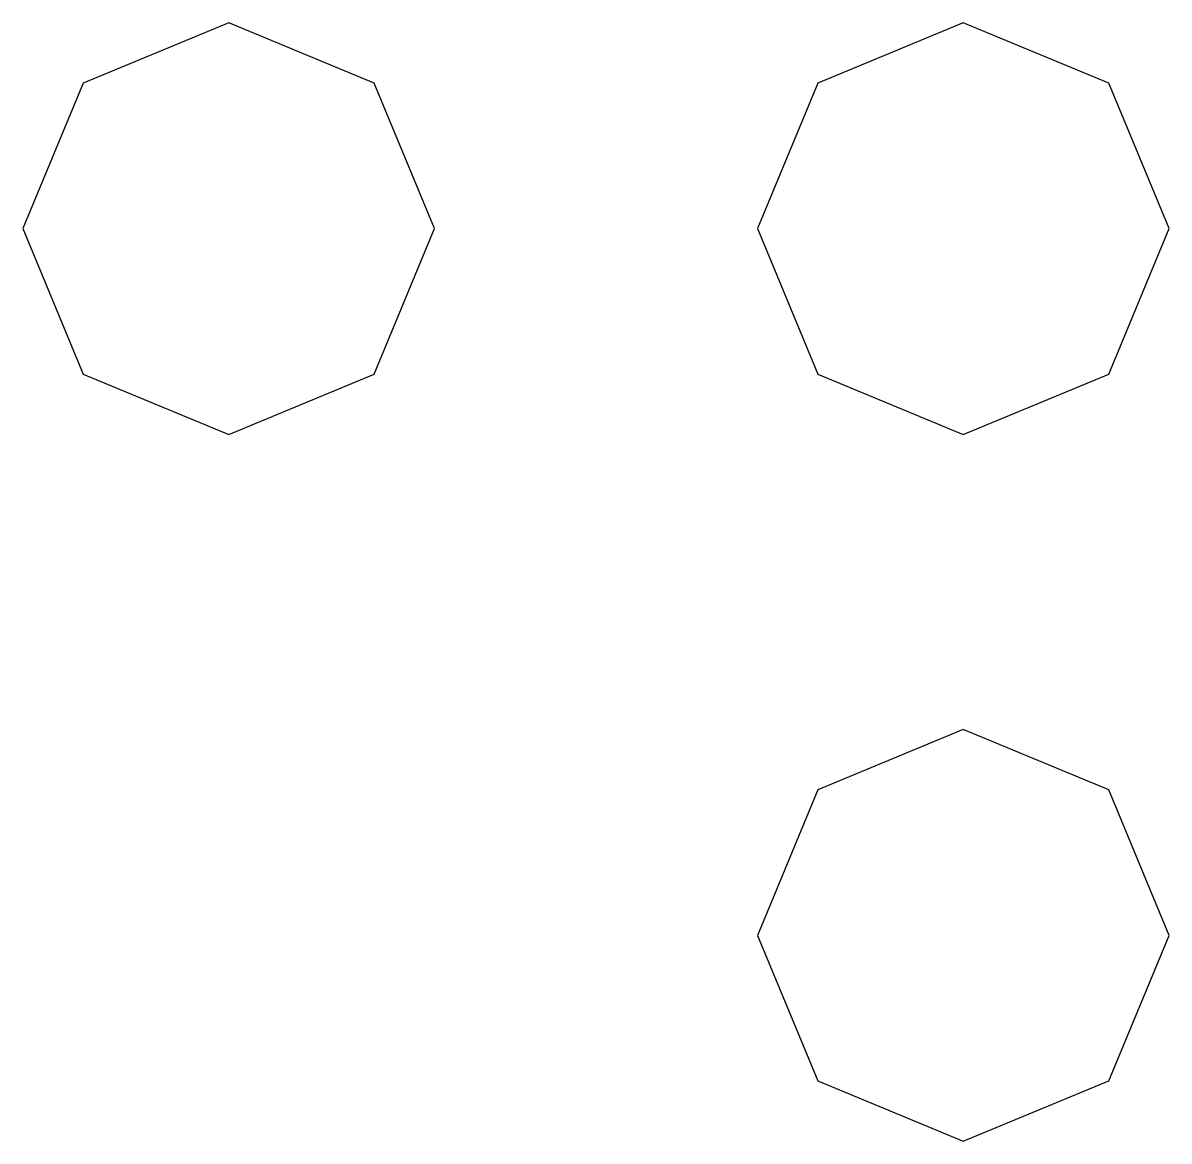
# Model space of a CAD drawing. Extents: x -4.9 to 4.06, y -1.48 to 7.26.
import ezdxf

# ---------------------------------------------------------------- set-up
doc = ezdxf.new("R2010")
doc.units = 0
doc.layers.get('0').update_dxf_attribs({"linetype": 'CONTINUOUS'})

msp = doc.modelspace()

# ---------------------------------------------------------------- linework, layer by layer
at = {"color": 7}
for points in [[(-1.683444, 5.653552), (-2.154544, 6.790885), (-3.291877, 7.261984), (-4.42921, 6.790885), (-4.900309, 5.653552), (-4.42921, 4.516219), (-3.291877, 4.045119), (-2.154544, 4.516219), (-1.683444, 5.653552)], [(4.05886, 5.653552), (3.587761, 6.790885), (2.450428, 7.261984), (1.313095, 6.790885), (0.841996, 5.653552), (1.313095, 4.516219), (2.450428, 4.045119), (3.587761, 4.516219), (4.05886, 5.653552)], [(4.05886, 0.127954), (3.587761, 1.265287), (2.450428, 1.736386), (1.313095, 1.265287), (0.841996, 0.127954), (1.313095, -1.009379), (2.450428, -1.480479), (3.587761, -1.009379), (4.05886, 0.127954)]]:
    msp.add_lwpolyline(points, dxfattribs=at)

doc.saveas('drawing.dxf')
